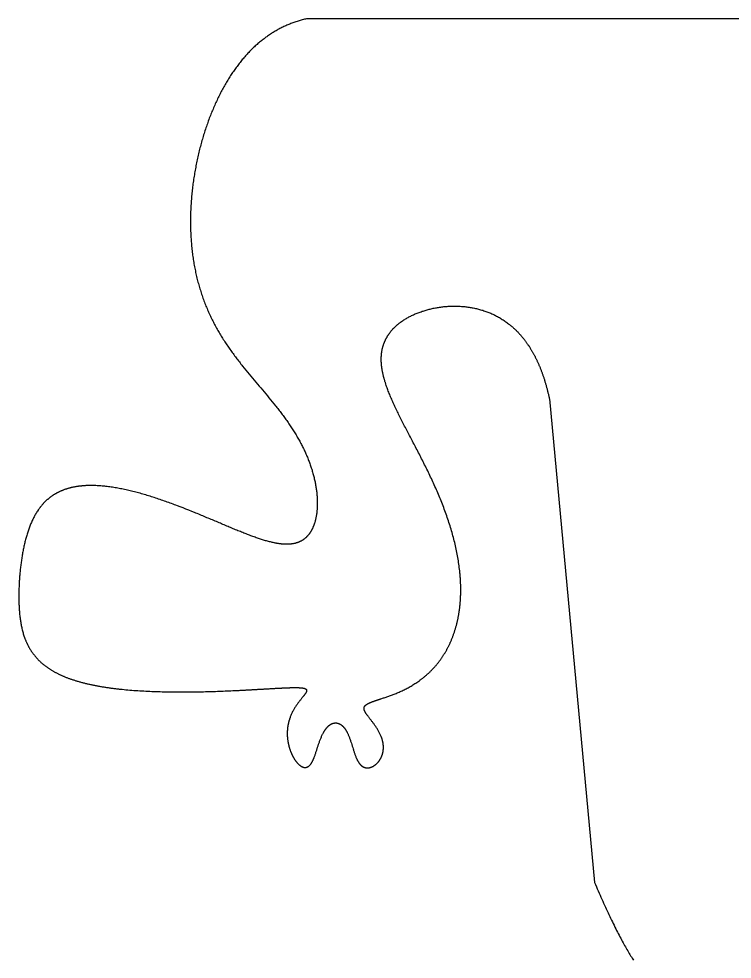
# Model space of a CAD drawing. Extents: x 10 to 579, y 44 to 800.
# Drawn here: x 101.82 to 139, y 165.57 to 214.57 of the extents above; entities that cross this region are included whole.
import ezdxf

# ---------------------------------------------------------------- set-up
doc = ezdxf.new("R2010")
doc.units = 0
doc.header["$MEASUREMENT"] = 0
doc.layers.get('0').update_dxf_attribs({"lineweight": 0})

# ---------------------------------------------------------------- blocks, each defined once
blk = doc.blocks.new('Block_0')
at = {"color": 18, "lineweight": 25, "true_color": 0x000000}
for p, q in [((166.82, 214.571), (116.82, 214.571)), ((129.471, 194.763), (131.82, 169.571))]:
    blk.add_line(p, q, dxfattribs=at)
for points in [[(116.82, 214.571), (116.763, 214.558), (116.707, 214.545), (116.651, 214.53), (116.595, 214.516), (116.54, 214.501), (116.484, 214.485), (116.429, 214.469), (116.374, 214.452), (116.32, 214.435), (116.265, 214.417), (116.211, 214.399), (116.157, 214.38), (116.103, 214.36), (116.05, 214.341), (115.997, 214.32), (115.944, 214.299), (115.891, 214.278), (115.838, 214.256), (115.786, 214.233), (115.734, 214.21), (115.682, 214.187), (115.63, 214.163), (115.579, 214.138), (115.528, 214.113), (115.477, 214.087), (115.426, 214.061), (115.376, 214.034), (115.325, 214.007), (115.275, 213.979), (115.226, 213.951), (115.176, 213.922), (115.127, 213.893), (115.078, 213.863), (115.029, 213.833), (114.98, 213.802), (114.932, 213.77), (114.884, 213.738), (114.836, 213.706), (114.788, 213.673), (114.741, 213.64), (114.694, 213.606), (114.647, 213.571), (114.6, 213.536), (114.553, 213.5), (114.507, 213.464), (114.461, 213.428), (114.415, 213.391), (114.37, 213.353), (114.324, 213.315), (114.279, 213.276), (114.234, 213.237), (114.19, 213.197), (114.145, 213.157), (114.101, 213.116), (114.057, 213.075), (114.014, 213.034), (113.97, 212.991), (113.927, 212.949), (113.884, 212.905), (113.842, 212.862), (113.799, 212.817), (113.757, 212.773), (113.715, 212.727), (113.673, 212.682), (113.632, 212.635), (113.59, 212.589), (113.549, 212.541), (113.509, 212.494), (113.468, 212.446), (113.428, 212.397), (113.388, 212.348), (113.348, 212.298), (113.309, 212.248), (113.269, 212.197), (113.23, 212.146), (113.192, 212.094), (113.153, 212.042), (113.115, 211.99), (113.077, 211.937), (113.039, 211.883), (113.002, 211.829), (112.964, 211.775), (112.927, 211.72), (112.891, 211.665), (112.854, 211.609), (112.818, 211.552), (112.782, 211.496), (112.746, 211.439), (112.711, 211.381), (112.676, 211.323), (112.641, 211.264), (112.606, 211.205), (112.572, 211.146), (112.537, 211.086), (112.504, 211.026), (112.47, 210.965), (112.437, 210.904), (112.404, 210.842), (112.371, 210.78), (112.338, 210.718), (112.306, 210.655), (112.274, 210.592), (112.243, 210.528), (112.211, 210.464), (112.18, 210.399), (112.149, 210.334), (112.119, 210.269), (112.089, 210.203), (112.059, 210.137), (112.029, 210.071), (112, 210.004), (111.97, 209.937), (111.942, 209.869), (111.913, 209.801), (111.885, 209.733), (111.857, 209.664), (111.829, 209.595), (111.802, 209.526), (111.775, 209.456), (111.748, 209.386), (111.722, 209.316), (111.696, 209.245), (111.67, 209.174), (111.645, 209.103), (111.62, 209.031), (111.595, 208.959), (111.57, 208.887), (111.546, 208.814), (111.522, 208.741), (111.499, 208.668), (111.476, 208.595), (111.453, 208.521), (111.43, 208.447), (111.408, 208.373), (111.386, 208.298), (111.365, 208.223), (111.343, 208.148), (111.322, 208.073), (111.302, 207.998), (111.282, 207.922), (111.262, 207.846), (111.243, 207.77), (111.223, 207.693), (111.205, 207.616), (111.186, 207.54), (111.168, 207.463), (111.151, 207.385), (111.133, 207.308), (111.116, 207.23), (111.1, 207.153), (111.084, 207.075), (111.068, 206.996), (111.052, 206.918), (111.037, 206.84), (111.023, 206.761), (111.008, 206.683), (110.994, 206.604), (110.981, 206.525), (110.968, 206.446), (110.955, 206.367), (110.943, 206.287), (110.931, 206.208), (110.919, 206.129), (110.908, 206.049), (110.897, 205.969), (110.887, 205.89), (110.877, 205.81), (110.867, 205.73), (110.858, 205.65), (110.849, 205.57), (110.841, 205.491), (110.833, 205.411), (110.826, 205.331), (110.819, 205.251), (110.812, 205.171), (110.806, 205.09), (110.8, 205.01), (110.795, 204.93), (110.79, 204.85), (110.785, 204.77), (110.781, 204.69), (110.778, 204.61), (110.774, 204.531), (110.772, 204.451), (110.769, 204.371), (110.768, 204.291), (110.766, 204.211), (110.765, 204.132), (110.765, 204.052), (110.765, 203.973), (110.765, 203.893), (110.766, 203.814), (110.767, 203.735), (110.769, 203.656), (110.771, 203.577), (110.774, 203.498), (110.777, 203.419), (110.78, 203.341), (110.784, 203.262), (110.789, 203.184), (110.794, 203.105), (110.799, 203.027), (110.805, 202.949), (110.811, 202.872), (110.818, 202.794), (110.825, 202.717), (110.833, 202.639), (110.841, 202.562), (110.85, 202.485), (110.859, 202.409), (110.868, 202.332), (110.878, 202.256), (110.889, 202.18), (110.9, 202.104), (110.911, 202.028), (110.923, 201.953), (110.935, 201.877), (110.948, 201.802), (110.962, 201.728), (110.975, 201.653), (110.989, 201.579), (111.004, 201.505), (111.019, 201.431), (111.035, 201.357), (111.051, 201.284), (111.068, 201.211), (111.085, 201.138), (111.102, 201.065), (111.12, 200.993), (111.138, 200.921), (111.157, 200.849), (111.176, 200.778), (111.196, 200.706), (111.216, 200.635), (111.237, 200.565), (111.258, 200.494), (111.28, 200.424), (111.302, 200.354), (111.324, 200.285), (111.347, 200.216), (111.37, 200.147), (111.394, 200.078), (111.418, 200.01), (111.443, 199.942), (111.468, 199.874), (111.493, 199.806), (111.519, 199.739), (111.546, 199.672), (111.572, 199.606), (111.6, 199.54), (111.627, 199.474), (111.655, 199.408), (111.684, 199.343), (111.712, 199.278), (111.742, 199.213), (111.771, 199.148), (111.801, 199.084), (111.832, 199.021), (111.863, 198.957), (111.894, 198.894), (111.925, 198.831), (111.957, 198.768), (111.99, 198.706), (112.022, 198.644), (112.055, 198.582), (112.089, 198.521), (112.122, 198.46), (112.156, 198.399), (112.191, 198.338), (112.226, 198.278), (112.261, 198.218), (112.296, 198.158), (112.332, 198.099), (112.368, 198.04), (112.404, 197.981), (112.441, 197.922), (112.478, 197.864), (112.515, 197.806), (112.553, 197.748), (112.591, 197.69), (112.629, 197.633), (112.667, 197.576), (112.706, 197.519), (112.745, 197.462), (112.784, 197.406), (112.823, 197.349), (112.863, 197.293), (112.903, 197.238), (112.943, 197.182), (112.983, 197.127), (113.023, 197.072), (113.064, 197.017), (113.105, 196.962), (113.146, 196.908), (113.187, 196.853), (113.229, 196.799), (113.27, 196.745), (113.312, 196.691), (113.354, 196.638), (113.396, 196.584), (113.438, 196.531), (113.481, 196.478), (113.566, 196.372), (113.651, 196.267), (113.737, 196.162), (113.823, 196.057), (113.909, 195.953), (113.996, 195.85), (114.082, 195.746), (114.169, 195.643), (114.256, 195.54), (114.342, 195.438), (114.429, 195.335), (114.515, 195.233), (114.601, 195.131), (114.687, 195.028), (114.772, 194.926), (114.857, 194.824), (114.941, 194.721), (115.025, 194.619), (115.108, 194.516), (115.19, 194.413), (115.231, 194.362), (115.272, 194.31), (115.312, 194.259), (115.353, 194.207), (115.393, 194.155), (115.432, 194.103), (115.472, 194.052), (115.511, 194), (115.551, 193.947), (115.589, 193.895), (115.628, 193.843), (115.666, 193.791), (115.704, 193.738), (115.742, 193.686), (115.779, 193.633), (115.817, 193.581), (115.853, 193.528), (115.89, 193.475), (115.926, 193.422), (115.962, 193.369), (115.998, 193.315), (116.033, 193.262), (116.068, 193.209), (116.102, 193.155), (116.136, 193.102), (116.17, 193.048), (116.204, 192.994), (116.237, 192.94), (116.269, 192.886), (116.302, 192.832), (116.333, 192.777), (116.365, 192.723), (116.396, 192.668), (116.427, 192.614), (116.457, 192.559), (116.487, 192.504), (116.516, 192.449), (116.545, 192.394), (116.574, 192.339), (116.602, 192.284), (116.629, 192.229), (116.656, 192.173), (116.683, 192.118), (116.709, 192.062), (116.735, 192.007), (116.761, 191.951), (116.786, 191.895), (116.81, 191.84), (116.834, 191.784), (116.857, 191.728), (116.88, 191.672), (116.903, 191.616), (116.925, 191.56), (116.946, 191.504), (116.967, 191.448), (116.988, 191.392), (117.007, 191.336), (117.027, 191.28), (117.046, 191.223), (117.064, 191.167), (117.082, 191.111), (117.1, 191.055), (117.116, 190.999), (117.133, 190.943), (117.149, 190.887), (117.164, 190.832), (117.179, 190.776), (117.193, 190.72), (117.207, 190.664), (117.22, 190.609), (117.233, 190.554), (117.245, 190.498), (117.256, 190.443), (117.267, 190.388), (117.278, 190.333), (117.288, 190.279), (117.297, 190.224), (117.306, 190.17), (117.315, 190.115), (117.323, 190.061), (117.33, 190.008), (117.337, 189.954), (117.343, 189.901), (117.348, 189.848), (117.354, 189.795), (117.358, 189.742), (117.362, 189.69), (117.366, 189.638), (117.369, 189.586), (117.371, 189.535), (117.373, 189.483), (117.374, 189.433), (117.375, 189.382), (117.375, 189.332), (117.375, 189.282), (117.374, 189.233), (117.373, 189.184), (117.371, 189.135), (117.369, 189.087), (117.366, 189.039), (117.362, 188.991), (117.358, 188.944), (117.353, 188.898), (117.348, 188.852), (117.343, 188.806), (117.336, 188.761), (117.33, 188.716), (117.322, 188.672), (117.315, 188.628), (117.306, 188.585), (117.297, 188.542), (117.288, 188.5), (117.278, 188.459), (117.268, 188.418), (117.257, 188.377), (117.245, 188.337), (117.239, 188.317), (117.233, 188.298), (117.227, 188.278), (117.22, 188.259), (117.214, 188.24), (117.207, 188.221), (117.201, 188.202), (117.194, 188.183), (117.187, 188.165), (117.18, 188.146), (117.172, 188.128), (117.165, 188.11), (117.158, 188.092), (117.15, 188.074), (117.142, 188.057), (117.134, 188.039), (117.126, 188.022), (117.118, 188.005), (117.11, 187.988), (117.101, 187.971), (117.093, 187.954), (117.084, 187.938), (117.075, 187.921), (117.066, 187.905), (117.057, 187.889), (117.048, 187.873), (117.039, 187.858), (117.029, 187.842), (117.02, 187.827), (117.01, 187.812), (117, 187.797), (116.99, 187.782), (116.98, 187.768), (116.97, 187.753), (116.96, 187.739), (116.949, 187.725), (116.938, 187.711), (116.928, 187.697), (116.917, 187.684), (116.906, 187.67), (116.895, 187.657), (116.884, 187.644), (116.872, 187.631), (116.861, 187.618), (116.849, 187.606), (116.837, 187.594), (116.826, 187.581), (116.814, 187.569), (116.801, 187.558), (116.789, 187.546), (116.777, 187.535), (116.764, 187.524), (116.752, 187.513), (116.739, 187.502), (116.726, 187.491), (116.713, 187.481), (116.7, 187.47), (116.687, 187.46), (116.673, 187.45), (116.66, 187.44), (116.646, 187.431), (116.632, 187.422), (116.618, 187.412), (116.604, 187.403), (116.59, 187.395), (116.576, 187.386), (116.562, 187.378), (116.547, 187.369), (116.532, 187.361), (116.518, 187.353), (116.503, 187.346), (116.488, 187.338), (116.473, 187.331), (116.457, 187.324), (116.442, 187.317), (116.426, 187.31), (116.411, 187.304), (116.395, 187.297), (116.379, 187.291), (116.363, 187.285), (116.347, 187.279), (116.331, 187.274), (116.314, 187.268), (116.298, 187.263), (116.281, 187.258), (116.264, 187.253), (116.248, 187.248), (116.231, 187.244), (116.213, 187.24), (116.196, 187.236), (116.179, 187.232), (116.161, 187.228), (116.144, 187.224), (116.126, 187.221), (116.108, 187.218), (116.09, 187.215), (116.072, 187.212), (116.053, 187.209), (116.035, 187.207), (116.017, 187.204), (115.998, 187.202), (115.979, 187.2), (115.96, 187.199), (115.941, 187.197), (115.922, 187.196), (115.903, 187.195), (115.883, 187.194), (115.864, 187.193), (115.844, 187.192), (115.825, 187.191), (115.805, 187.191), (115.785, 187.191), (115.765, 187.191), (115.744, 187.191), (115.724, 187.192), (115.703, 187.192), (115.683, 187.193), (115.662, 187.194), (115.641, 187.195), (115.62, 187.196), (115.599, 187.198), (115.578, 187.199), (115.556, 187.201), (115.535, 187.203), (115.513, 187.205), (115.492, 187.207), (115.47, 187.21), (115.448, 187.212), (115.426, 187.215), (115.403, 187.218), (115.381, 187.221), (115.359, 187.224), (115.336, 187.228), (115.313, 187.231), (115.29, 187.235), (115.267, 187.239), (115.244, 187.243), (115.221, 187.247), (115.198, 187.251), (115.174, 187.256), (115.151, 187.261), (115.127, 187.266), (115.079, 187.276), (115.031, 187.286), (114.982, 187.298), (114.933, 187.31), (114.883, 187.322), (114.833, 187.335), (114.782, 187.349), (114.731, 187.363), (114.68, 187.378), (114.628, 187.393), (114.575, 187.409), (114.522, 187.425), (114.468, 187.442), (114.414, 187.459), (114.36, 187.477), (114.305, 187.496), (114.25, 187.514), (114.194, 187.534), (114.138, 187.554), (114.081, 187.574), (114.024, 187.594), (113.966, 187.616), (113.908, 187.637), (113.85, 187.659), (113.791, 187.681), (113.731, 187.704), (113.671, 187.727), (113.611, 187.751), (113.55, 187.775), (113.489, 187.799), (113.428, 187.823), (113.366, 187.848), (113.303, 187.873), (113.241, 187.899), (113.177, 187.925), (113.114, 187.951), (113.05, 187.977), (112.986, 188.004), (112.921, 188.031), (112.856, 188.058), (112.79, 188.086), (112.724, 188.113), (112.658, 188.141), (112.591, 188.169), (112.524, 188.197), (112.457, 188.226), (112.39, 188.254), (112.322, 188.283), (112.253, 188.312), (112.185, 188.341), (112.116, 188.37), (112.046, 188.4), (111.977, 188.429), (111.907, 188.459), (111.837, 188.488), (111.766, 188.518), (111.695, 188.548), (111.624, 188.577), (111.553, 188.607), (111.482, 188.637), (111.41, 188.667), (111.338, 188.697), (111.266, 188.727), (111.193, 188.757), (111.12, 188.787), (111.048, 188.817), (110.974, 188.846), (110.828, 188.906), (110.68, 188.965), (110.532, 189.024), (110.383, 189.082), (110.234, 189.14), (110.085, 189.197), (110.01, 189.225), (109.935, 189.253), (109.86, 189.281), (109.785, 189.309), (109.709, 189.336), (109.634, 189.364), (109.559, 189.391), (109.484, 189.417), (109.408, 189.444), (109.333, 189.47), (109.258, 189.496), (109.183, 189.522), (109.107, 189.547), (109.032, 189.572), (108.957, 189.597), (108.882, 189.621), (108.807, 189.646), (108.732, 189.669), (108.657, 189.693), (108.582, 189.716), (108.508, 189.738), (108.433, 189.761), (108.359, 189.783), (108.284, 189.804), (108.21, 189.825), (108.136, 189.846), (108.062, 189.866), (107.989, 189.886), (107.915, 189.905), (107.842, 189.924), (107.769, 189.943), (107.696, 189.961), (107.623, 189.979), (107.551, 189.996), (107.478, 190.012), (107.406, 190.028), (107.335, 190.044), (107.263, 190.059), (107.192, 190.074), (107.121, 190.088), (107.051, 190.101), (106.98, 190.114), (106.91, 190.127), (106.84, 190.139), (106.771, 190.15), (106.702, 190.161), (106.633, 190.171), (106.565, 190.18), (106.497, 190.19), (106.429, 190.198), (106.362, 190.206), (106.295, 190.213), (106.229, 190.22), (106.163, 190.226), (106.097, 190.231), (106.032, 190.236), (105.967, 190.24), (105.902, 190.244), (105.838, 190.247), (105.807, 190.248), (105.775, 190.249), (105.743, 190.25), (105.712, 190.25), (105.68, 190.251), (105.649, 190.251), (105.618, 190.252), (105.587, 190.252), (105.556, 190.252), (105.525, 190.251), (105.494, 190.251), (105.464, 190.25), (105.433, 190.25), (105.403, 190.249), (105.373, 190.248), (105.343, 190.246), (105.313, 190.245), (105.283, 190.243), (105.253, 190.241), (105.224, 190.239), (105.194, 190.237), (105.165, 190.235), (105.136, 190.233), (105.107, 190.23), (105.078, 190.227), (105.049, 190.224), (105.02, 190.221), (104.992, 190.218), (104.963, 190.214), (104.935, 190.211), (104.907, 190.207), (104.879, 190.203), (104.851, 190.199), (104.823, 190.194), (104.795, 190.19), (104.768, 190.185), (104.741, 190.18), (104.713, 190.175), (104.686, 190.17), (104.659, 190.164), (104.633, 190.159), (104.606, 190.153), (104.579, 190.147), (104.553, 190.141), (104.527, 190.135), (104.501, 190.128), (104.475, 190.121), (104.449, 190.115), (104.423, 190.108), (104.398, 190.1), (104.372, 190.093), (104.347, 190.086), (104.322, 190.078), (104.297, 190.07), (104.272, 190.062), (104.247, 190.054), (104.223, 190.045), (104.198, 190.037), (104.174, 190.028), (104.15, 190.019), (104.126, 190.01), (104.102, 190), (104.079, 189.991), (104.055, 189.981), (104.032, 189.971), (104.008, 189.961), (103.985, 189.951), (103.962, 189.941), (103.94, 189.93), (103.917, 189.919), (103.894, 189.909), (103.872, 189.897), (103.85, 189.886), (103.828, 189.875), (103.806, 189.863), (103.784, 189.851), (103.762, 189.839), (103.741, 189.827), (103.72, 189.815), (103.698, 189.802), (103.677, 189.79), (103.656, 189.777), (103.636, 189.764), (103.615, 189.751), (103.595, 189.737), (103.574, 189.724), (103.554, 189.71), (103.534, 189.696), (103.514, 189.682), (103.495, 189.668), (103.475, 189.653), (103.456, 189.639), (103.436, 189.624), (103.417, 189.609), (103.398, 189.594), (103.379, 189.579), (103.361, 189.563), (103.342, 189.548), (103.324, 189.532), (103.305, 189.516), (103.287, 189.5), (103.269, 189.484), (103.251, 189.467), (103.234, 189.451), (103.216, 189.434), (103.199, 189.417), (103.181, 189.4), (103.164, 189.383), (103.147, 189.366), (103.13, 189.348), (103.114, 189.33), (103.097, 189.312), (103.081, 189.294), (103.064, 189.276), (103.048, 189.258), (103.032, 189.239), (103.016, 189.221), (103, 189.202), (102.985, 189.183), (102.969, 189.164), (102.954, 189.144), (102.939, 189.125), (102.924, 189.105), (102.909, 189.086), (102.894, 189.066), (102.879, 189.046), (102.865, 189.025), (102.85, 189.005), (102.836, 188.985), (102.822, 188.964), (102.794, 188.922), (102.766, 188.88), (102.739, 188.837), (102.713, 188.794), (102.687, 188.75), (102.662, 188.705), (102.637, 188.66), (102.612, 188.614), (102.588, 188.568), (102.565, 188.521), (102.542, 188.474), (102.519, 188.427), (102.497, 188.378), (102.475, 188.33), (102.454, 188.28), (102.433, 188.231), (102.413, 188.181), (102.393, 188.13), (102.374, 188.079), (102.355, 188.028), (102.336, 187.976), (102.318, 187.923), (102.3, 187.871), (102.282, 187.817), (102.265, 187.764), (102.249, 187.71), (102.232, 187.656), (102.216, 187.601), (102.201, 187.546), (102.186, 187.49), (102.171, 187.435), (102.156, 187.379), (102.142, 187.322), (102.129, 187.265), (102.115, 187.208), (102.102, 187.151), (102.089, 187.093), (102.077, 187.035), (102.065, 186.977), (102.053, 186.919), (102.042, 186.86), (102.03, 186.801), (102.02, 186.742), (102.009, 186.683), (101.999, 186.623), (101.989, 186.563), (101.979, 186.503), (101.97, 186.443), (101.961, 186.383), (101.952, 186.322), (101.944, 186.262), (101.936, 186.201), (101.928, 186.14), (101.92, 186.079), (101.913, 186.018), (101.906, 185.956), (101.899, 185.895), (101.892, 185.833), (101.886, 185.772), (101.88, 185.71), (101.875, 185.649), (101.869, 185.587), (101.864, 185.525), (101.859, 185.463), (101.854, 185.402), (101.85, 185.34), (101.846, 185.278), (101.842, 185.216), (101.839, 185.154), (101.836, 185.093), (101.833, 185.031), (101.83, 184.969), (101.828, 184.908), (101.826, 184.846), (101.824, 184.785), (101.822, 184.723), (101.821, 184.662), (101.82, 184.601), (101.82, 184.539), (101.819, 184.478), (101.819, 184.418), (101.82, 184.357), (101.821, 184.296), (101.822, 184.236), (101.823, 184.175), (101.825, 184.115), (101.827, 184.055), (101.83, 183.996), (101.833, 183.936), (101.836, 183.877), (101.839, 183.817), (101.844, 183.758), (101.848, 183.7), (101.853, 183.641), (101.858, 183.583), (101.864, 183.525), (101.87, 183.467), (101.877, 183.409), (101.884, 183.352), (101.892, 183.295), (101.9, 183.238), (101.909, 183.182), (101.918, 183.125), (101.927, 183.07), (101.938, 183.014), (101.948, 182.959), (101.96, 182.904), (101.971, 182.849), (101.984, 182.795), (101.997, 182.741), (102.01, 182.687), (102.025, 182.634), (102.04, 182.581), (102.055, 182.528), (102.071, 182.476), (102.088, 182.424), (102.105, 182.372), (102.114, 182.347), (102.124, 182.321), (102.133, 182.296), (102.142, 182.27), (102.152, 182.245), (102.162, 182.22), (102.172, 182.195), (102.182, 182.17), (102.193, 182.145), (102.203, 182.12), (102.214, 182.095), (102.225, 182.071), (102.236, 182.046), (102.247, 182.022), (102.259, 181.998), (102.271, 181.974), (102.283, 181.95), (102.295, 181.926), (102.307, 181.902), (102.319, 181.878), (102.332, 181.854), (102.345, 181.831), (102.358, 181.807), (102.371, 181.784), (102.385, 181.761), (102.399, 181.738), (102.412, 181.715), (102.427, 181.692), (102.441, 181.669), (102.455, 181.647), (102.47, 181.624), (102.485, 181.602), (102.5, 181.579), (102.516, 181.557), (102.531, 181.535), (102.547, 181.513), (102.563, 181.491), (102.58, 181.469), (102.596, 181.448), (102.613, 181.426), (102.63, 181.405), (102.647, 181.383), (102.664, 181.362), (102.682, 181.341), (102.7, 181.32), (102.718, 181.299), (102.736, 181.278), (102.755, 181.258), (102.773, 181.237), (102.793, 181.217), (102.812, 181.197), (102.831, 181.176), (102.851, 181.156), (102.871, 181.136), (102.891, 181.117), (102.912, 181.097), (102.932, 181.077), (102.953, 181.058), (102.974, 181.039), (102.996, 181.02), (103.018, 181), (103.039, 180.982), (103.062, 180.963), (103.084, 180.944), (103.107, 180.925), (103.13, 180.907), (103.153, 180.889), (103.176, 180.87), (103.2, 180.852), (103.224, 180.834), (103.248, 180.816), (103.272, 180.799), (103.297, 180.781), (103.322, 180.764), (103.347, 180.746), (103.373, 180.729), (103.398, 180.712), (103.424, 180.695), (103.451, 180.678), (103.477, 180.661), (103.504, 180.645), (103.531, 180.628), (103.558, 180.612), (103.586, 180.596), (103.614, 180.58), (103.642, 180.564), (103.67, 180.548), (103.699, 180.532), (103.727, 180.517), (103.757, 180.501), (103.786, 180.486), (103.816, 180.47), (103.845, 180.455), (103.876, 180.44), (103.906, 180.426), (103.937, 180.411), (103.968, 180.396), (103.999, 180.382), (104.031, 180.367), (104.062, 180.353), (104.094, 180.339), (104.127, 180.325), (104.159, 180.311), (104.192, 180.298), (104.225, 180.284), (104.258, 180.271), (104.292, 180.257), (104.326, 180.244), (104.36, 180.231), (104.395, 180.218), (104.429, 180.205), (104.464, 180.193), (104.499, 180.18), (104.535, 180.168), (104.571, 180.155), (104.607, 180.143), (104.643, 180.131), (104.679, 180.119), (104.716, 180.107), (104.753, 180.096), (104.79, 180.084), (104.828, 180.073), (104.866, 180.061), (104.904, 180.05), (104.942, 180.039), (104.981, 180.028), (105.02, 180.017), (105.059, 180.007), (105.098, 179.996), (105.138, 179.985), (105.177, 179.975), (105.217, 179.965), (105.258, 179.955), (105.298, 179.945), (105.339, 179.935), (105.38, 179.925), (105.422, 179.916), (105.463, 179.906), (105.505, 179.897), (105.547, 179.888), (105.589, 179.879), (105.632, 179.87), (105.674, 179.861), (105.717, 179.852), (105.761, 179.843), (105.804, 179.835), (105.848, 179.826), (105.892, 179.818), (105.936, 179.81), (105.98, 179.802), (106.025, 179.794), (106.069, 179.786), (106.114, 179.779), (106.16, 179.771), (106.205, 179.764), (106.251, 179.756), (106.297, 179.749), (106.343, 179.742), (106.389, 179.735), (106.435, 179.728), (106.482, 179.721), (106.529, 179.715), (106.576, 179.708), (106.623, 179.702), (106.671, 179.695), (106.718, 179.689), (106.766, 179.683), (106.814, 179.677), (106.863, 179.671), (106.911, 179.665), (106.96, 179.66), (107.008, 179.654), (107.057, 179.649), (107.106, 179.643), (107.156, 179.638), (107.205, 179.633), (107.304, 179.623), (107.404, 179.613), (107.505, 179.604), (107.606, 179.596), (107.708, 179.587), (107.81, 179.579), (107.913, 179.572), (108.017, 179.565), (108.121, 179.558), (108.225, 179.552), (108.33, 179.546), (108.435, 179.54), (108.54, 179.535), (108.646, 179.53), (108.752, 179.526), (108.859, 179.521), (108.966, 179.518), (109.073, 179.514), (109.18, 179.511), (109.288, 179.508), (109.396, 179.506), (109.503, 179.503), (109.611, 179.502), (109.719, 179.5), (109.828, 179.499), (109.936, 179.498), (110.044, 179.497), (110.152, 179.496), (110.26, 179.496), (110.368, 179.496), (110.476, 179.497), (110.584, 179.497), (110.692, 179.498), (110.8, 179.499), (110.907, 179.501), (111.014, 179.502), (111.121, 179.504), (111.228, 179.506), (111.334, 179.508), (111.44, 179.51), (111.545, 179.513), (111.65, 179.516), (111.755, 179.518), (111.859, 179.521), (111.963, 179.525), (112.066, 179.528), (112.169, 179.532), (112.271, 179.535), (112.373, 179.539), (112.474, 179.543), (112.574, 179.547), (112.674, 179.551), (112.773, 179.555), (112.871, 179.56), (112.968, 179.564), (113.017, 179.566), (113.065, 179.569), (113.113, 179.571), (113.161, 179.573), (113.208, 179.575), (113.256, 179.578), (113.303, 179.58), (113.35, 179.583), (113.397, 179.585), (113.443, 179.587), (113.49, 179.59), (113.536, 179.592), (113.582, 179.594), (113.627, 179.597), (113.673, 179.599), (113.718, 179.602), (113.763, 179.604), (113.808, 179.606), (113.852, 179.609), (113.896, 179.611), (113.94, 179.614), (113.984, 179.616), (114.027, 179.619), (114.07, 179.621), (114.113, 179.623), (114.156, 179.626), (114.198, 179.628), (114.24, 179.631), (114.282, 179.633), (114.323, 179.635), (114.365, 179.638), (114.406, 179.64), (114.446, 179.642), (114.487, 179.645), (114.527, 179.647), (114.566, 179.649), (114.606, 179.652), (114.645, 179.654), (114.684, 179.656), (114.723, 179.658), (114.761, 179.661), (114.799, 179.663), (114.837, 179.665), (114.874, 179.667), (114.911, 179.669), (114.948, 179.671), (114.984, 179.673), (115.02, 179.675), (115.056, 179.677), (115.091, 179.679), (115.126, 179.681), (115.161, 179.683), (115.196, 179.685), (115.23, 179.687), (115.264, 179.689), (115.297, 179.691), (115.33, 179.692), (115.363, 179.694), (115.395, 179.696), (115.427, 179.698), (115.459, 179.699), (115.49, 179.701), (115.521, 179.702), (115.552, 179.704), (115.582, 179.705), (115.612, 179.707), (115.642, 179.708), (115.671, 179.709), (115.7, 179.71), (115.729, 179.712), (115.757, 179.713), (115.785, 179.714), (115.812, 179.715), (115.839, 179.716), (115.866, 179.717), (115.893, 179.718), (115.919, 179.719), (115.944, 179.719), (115.969, 179.72), (115.994, 179.721), (116.019, 179.721), (116.043, 179.722), (116.067, 179.722), (116.09, 179.723), (116.113, 179.723), (116.136, 179.723), (116.158, 179.724), (116.18, 179.724), (116.202, 179.724), (116.223, 179.724), (116.244, 179.724), (116.264, 179.724), (116.284, 179.723), (116.304, 179.723), (116.323, 179.723), (116.342, 179.722), (116.361, 179.722), (116.379, 179.721), (116.397, 179.721), (116.414, 179.72), (116.431, 179.719), (116.448, 179.718), (116.464, 179.717), (116.48, 179.716), (116.495, 179.715), (116.51, 179.714), (116.525, 179.713), (116.54, 179.711), (116.554, 179.71), (116.567, 179.708), (116.58, 179.706), (116.593, 179.705), (116.606, 179.703), (116.618, 179.701), (116.63, 179.699), (116.641, 179.697), (116.652, 179.695), (116.663, 179.692), (116.673, 179.69), (116.683, 179.688), (116.693, 179.685), (116.702, 179.682), (116.711, 179.679), (116.719, 179.677), (116.727, 179.674), (116.735, 179.671), (116.743, 179.667), (116.75, 179.664), (116.756, 179.661), (116.763, 179.657), (116.769, 179.654), (116.774, 179.65), (116.78, 179.646), (116.785, 179.642), (116.789, 179.638), (116.794, 179.634), (116.798, 179.63), (116.801, 179.625), (116.805, 179.621), (116.807, 179.616), (116.81, 179.611), (116.812, 179.607), (116.814, 179.602), (116.816, 179.597), (116.818, 179.591), (116.819, 179.586), (116.819, 179.581), (116.82, 179.575), (116.82, 179.569), (116.82, 179.564), (116.819, 179.558), (116.818, 179.552), (116.817, 179.545), (116.816, 179.539), (116.814, 179.533), (116.813, 179.526), (116.81, 179.52), (116.808, 179.513), (116.805, 179.506), (116.802, 179.499), (116.799, 179.492), (116.795, 179.484), (116.792, 179.477), (116.788, 179.469), (116.783, 179.461), (116.779, 179.454), (116.774, 179.446), (116.769, 179.437), (116.764, 179.429), (116.758, 179.421), (116.753, 179.412), (116.747, 179.404), (116.741, 179.395), (116.734, 179.386), (116.728, 179.377), (116.721, 179.367), (116.714, 179.358), (116.707, 179.349), (116.7, 179.339), (116.692, 179.329), (116.685, 179.319), (116.677, 179.309), (116.669, 179.299), (116.661, 179.288), (116.652, 179.278), (116.644, 179.267), (116.635, 179.256), (116.626, 179.245), (116.617, 179.234), (116.608, 179.223), (116.59, 179.2), (116.571, 179.176), (116.551, 179.152), (116.531, 179.128), (116.511, 179.102), (116.491, 179.076), (116.47, 179.05), (116.449, 179.022), (116.428, 178.995), (116.406, 178.966), (116.385, 178.937), (116.363, 178.908), (116.341, 178.878), (116.319, 178.847), (116.298, 178.815), (116.276, 178.783), (116.255, 178.751), (116.233, 178.718), (116.212, 178.684), (116.191, 178.65), (116.17, 178.615), (116.15, 178.58), (116.13, 178.544), (116.11, 178.507), (116.09, 178.47), (116.072, 178.433), (116.053, 178.394), (116.035, 178.356), (116.017, 178.317), (116, 178.277), (115.984, 178.237), (115.968, 178.196), (115.953, 178.155), (115.946, 178.135), (115.938, 178.114), (115.931, 178.093), (115.924, 178.072), (115.918, 178.051), (115.911, 178.03), (115.905, 178.008), (115.899, 177.987), (115.893, 177.966), (115.887, 177.944), (115.881, 177.922), (115.876, 177.901), (115.871, 177.879), (115.866, 177.857), (115.861, 177.835), (115.856, 177.813), (115.852, 177.79), (115.848, 177.768), (115.844, 177.746), (115.84, 177.724), (115.836, 177.701), (115.833, 177.679), (115.83, 177.656), (115.827, 177.633), (115.824, 177.611), (115.822, 177.588), (115.819, 177.565), (115.817, 177.542), (115.815, 177.519), (115.814, 177.496), (115.812, 177.473), (115.811, 177.45), (115.81, 177.427), (115.809, 177.404), (115.808, 177.381), (115.808, 177.358), (115.808, 177.335), (115.808, 177.312), (115.808, 177.289), (115.809, 177.266), (115.809, 177.242), (115.81, 177.219), (115.812, 177.196), (115.813, 177.173), (115.814, 177.15), (115.816, 177.127), (115.818, 177.104), (115.82, 177.081), (115.823, 177.058), (115.825, 177.035), (115.828, 177.012), (115.831, 176.989), (115.834, 176.966), (115.838, 176.943), (115.841, 176.92), (115.845, 176.897), (115.849, 176.875), (115.853, 176.852), (115.858, 176.829), (115.862, 176.807), (115.867, 176.785), (115.872, 176.762), (115.877, 176.74), (115.883, 176.718), (115.888, 176.696), (115.894, 176.674), (115.9, 176.652), (115.906, 176.63), (115.912, 176.608), (115.918, 176.587), (115.925, 176.565), (115.931, 176.544), (115.938, 176.523), (115.945, 176.502), (115.953, 176.481), (115.96, 176.46), (115.967, 176.44), (115.975, 176.419), (115.983, 176.399), (115.991, 176.379), (115.999, 176.358), (116.007, 176.339), (116.015, 176.319), (116.024, 176.299), (116.032, 176.28), (116.041, 176.261), (116.05, 176.242), (116.059, 176.223), (116.068, 176.204), (116.077, 176.186), (116.086, 176.168), (116.096, 176.15), (116.105, 176.132), (116.115, 176.114), (116.124, 176.097), (116.134, 176.08), (116.144, 176.063), (116.154, 176.046), (116.164, 176.029), (116.174, 176.013), (116.184, 175.997), (116.195, 175.981), (116.205, 175.966), (116.215, 175.95), (116.226, 175.935), (116.236, 175.92), (116.247, 175.906), (116.258, 175.891), (116.268, 175.877), (116.279, 175.864), (116.29, 175.85), (116.301, 175.837), (116.311, 175.824), (116.322, 175.811), (116.333, 175.799), (116.344, 175.787), (116.355, 175.775), (116.366, 175.763), (116.377, 175.752), (116.388, 175.741), (116.399, 175.731), (116.41, 175.72), (116.421, 175.71), (116.432, 175.701), (116.444, 175.691), (116.455, 175.682), (116.466, 175.673), (116.477, 175.665), (116.488, 175.657), (116.499, 175.649), (116.51, 175.641), (116.521, 175.634), (116.532, 175.627), (116.543, 175.621), (116.554, 175.615), (116.565, 175.609), (116.575, 175.603), (116.586, 175.598), (116.597, 175.593), (116.608, 175.589), (116.619, 175.584), (116.629, 175.58), (116.64, 175.577), (116.651, 175.574), (116.661, 175.571), (116.672, 175.568), (116.682, 175.566), (116.692, 175.564), (116.703, 175.563), (116.713, 175.562), (116.723, 175.561), (116.733, 175.561), (116.743, 175.56), (116.754, 175.561), (116.763, 175.561), (116.773, 175.562), (116.783, 175.563), (116.793, 175.565), (116.803, 175.567), (116.812, 175.569), (116.822, 175.572), (116.831, 175.575), (116.841, 175.578), (116.85, 175.582), (116.86, 175.586), (116.869, 175.59), (116.878, 175.594), (116.887, 175.599), (116.896, 175.605), (116.905, 175.61), (116.914, 175.616), (116.923, 175.622), (116.931, 175.629), (116.94, 175.636), (116.948, 175.643), (116.957, 175.651), (116.965, 175.658), (116.974, 175.667), (116.982, 175.675), (116.99, 175.684), (116.998, 175.693), (117.006, 175.702), (117.014, 175.712), (117.022, 175.722), (117.03, 175.732), (117.038, 175.742), (117.045, 175.753), (117.053, 175.764), (117.06, 175.776), (117.068, 175.787), (117.075, 175.799), (117.083, 175.811), (117.09, 175.824), (117.097, 175.836), (117.104, 175.849), (117.111, 175.862), (117.118, 175.876), (117.125, 175.889), (117.132, 175.903), (117.139, 175.917), (117.146, 175.932), (117.153, 175.946), (117.16, 175.961), (117.166, 175.976), (117.173, 175.991), (117.18, 176.007), (117.186, 176.022), (117.193, 176.038), (117.206, 176.07), (117.218, 176.103), (117.231, 176.137), (117.244, 176.171), (117.256, 176.206), (117.269, 176.241), (117.281, 176.277), (117.293, 176.314), (117.306, 176.35), (117.318, 176.388), (117.33, 176.425), (117.343, 176.463), (117.355, 176.501), (117.367, 176.54), (117.392, 176.617), (117.418, 176.695), (117.444, 176.772), (117.457, 176.811), (117.471, 176.85), (117.484, 176.888), (117.498, 176.926), (117.512, 176.964), (117.526, 177.002), (117.541, 177.039), (117.556, 177.076), (117.571, 177.113), (117.586, 177.149), (117.601, 177.185), (117.617, 177.22), (117.633, 177.254), (117.65, 177.288), (117.666, 177.322), (117.684, 177.354), (117.692, 177.37), (117.701, 177.386), (117.71, 177.402), (117.719, 177.417), (117.728, 177.432), (117.737, 177.447), (117.746, 177.462), (117.755, 177.477), (117.764, 177.491), (117.774, 177.506), (117.783, 177.52), (117.793, 177.533), (117.802, 177.547), (117.812, 177.56), (117.822, 177.573), (117.831, 177.586), (117.841, 177.599), (117.851, 177.611), (117.861, 177.623), (117.871, 177.635), (117.882, 177.647), (117.892, 177.658), (117.902, 177.669), (117.913, 177.68), (117.923, 177.691), (117.934, 177.701), (117.944, 177.711), (117.955, 177.721), (117.966, 177.731), (117.977, 177.74), (117.987, 177.749), (117.998, 177.757), (118.009, 177.766), (118.02, 177.774), (118.031, 177.782), (118.043, 177.789), (118.054, 177.797), (118.065, 177.804), (118.076, 177.81), (118.087, 177.817), (118.099, 177.823), (118.11, 177.829), (118.122, 177.834), (118.133, 177.839), (118.145, 177.844), (118.156, 177.849), (118.168, 177.853), (118.179, 177.857), (118.191, 177.861), (118.202, 177.864), (118.214, 177.867), (118.226, 177.87), (118.237, 177.873), (118.249, 177.875), (118.261, 177.877), (118.272, 177.878), (118.284, 177.88), (118.296, 177.881), (118.307, 177.881), (118.319, 177.882), (118.331, 177.882), (118.342, 177.882), (118.354, 177.881), (118.366, 177.88), (118.377, 177.879), (118.389, 177.878), (118.4, 177.876), (118.412, 177.874), (118.423, 177.871), (118.435, 177.869), (118.446, 177.866), (118.458, 177.862), (118.469, 177.859), (118.481, 177.855), (118.492, 177.851), (118.503, 177.846), (118.514, 177.841), (118.526, 177.836), (118.537, 177.831), (118.548, 177.825), (118.559, 177.82), (118.57, 177.813), (118.581, 177.807), (118.591, 177.8), (118.602, 177.793), (118.613, 177.786), (118.624, 177.778), (118.634, 177.77), (118.645, 177.762), (118.655, 177.753), (118.665, 177.745), (118.676, 177.736), (118.686, 177.726), (118.696, 177.717), (118.706, 177.707), (118.716, 177.697), (118.726, 177.687), (118.736, 177.676), (118.746, 177.665), (118.755, 177.654), (118.765, 177.643), (118.774, 177.631), (118.784, 177.62), (118.793, 177.608), (118.802, 177.595), (118.812, 177.583), (118.821, 177.57), (118.83, 177.557), (118.838, 177.544), (118.847, 177.531), (118.856, 177.517), (118.865, 177.503), (118.873, 177.489), (118.882, 177.475), (118.89, 177.461), (118.898, 177.446), (118.907, 177.431), (118.915, 177.416), (118.923, 177.401), (118.931, 177.386), (118.947, 177.355), (118.962, 177.323), (118.977, 177.29), (118.992, 177.257), (119.006, 177.223), (119.02, 177.189), (119.034, 177.154), (119.048, 177.119), (119.061, 177.084), (119.074, 177.048), (119.087, 177.011), (119.1, 176.975), (119.113, 176.938), (119.125, 176.9), (119.137, 176.863), (119.149, 176.825), (119.173, 176.75), (119.196, 176.674), (119.219, 176.599), (119.243, 176.524), (119.254, 176.486), (119.266, 176.449), (119.278, 176.413), (119.289, 176.376), (119.301, 176.34), (119.314, 176.304), (119.326, 176.269), (119.338, 176.234), (119.351, 176.2), (119.364, 176.166), (119.377, 176.133), (119.39, 176.1), (119.403, 176.068), (119.417, 176.037), (119.431, 176.006), (119.438, 175.991), (119.446, 175.977), (119.453, 175.962), (119.46, 175.948), (119.468, 175.933), (119.475, 175.919), (119.483, 175.905), (119.491, 175.892), (119.498, 175.878), (119.506, 175.865), (119.514, 175.852), (119.522, 175.839), (119.531, 175.827), (119.539, 175.815), (119.547, 175.803), (119.556, 175.791), (119.564, 175.779), (119.573, 175.768), (119.582, 175.757), (119.59, 175.746), (119.599, 175.735), (119.608, 175.725), (119.617, 175.715), (119.627, 175.705), (119.636, 175.696), (119.645, 175.686), (119.655, 175.677), (119.665, 175.669), (119.674, 175.66), (119.684, 175.652), (119.694, 175.644), (119.704, 175.636), (119.714, 175.629), (119.724, 175.622), (119.735, 175.615), (119.745, 175.609), (119.755, 175.602), (119.766, 175.596), (119.777, 175.591), (119.787, 175.585), (119.798, 175.58), (119.809, 175.576), (119.82, 175.571), (119.831, 175.567), (119.842, 175.563), (119.854, 175.559), (119.865, 175.556), (119.877, 175.553), (119.888, 175.55), (119.9, 175.548), (119.911, 175.546), (119.923, 175.544), (119.935, 175.543), (119.947, 175.541), (119.958, 175.54), (119.97, 175.54), (119.982, 175.54), (119.994, 175.54), (120.007, 175.54), (120.019, 175.54), (120.031, 175.541), (120.043, 175.542), (120.055, 175.544), (120.068, 175.546), (120.08, 175.548), (120.093, 175.55), (120.105, 175.553), (120.117, 175.556), (120.13, 175.559), (120.142, 175.562), (120.155, 175.566), (120.167, 175.57), (120.18, 175.574), (120.192, 175.579), (120.205, 175.584), (120.217, 175.589), (120.229, 175.595), (120.242, 175.6), (120.254, 175.606), (120.267, 175.613), (120.279, 175.619), (120.291, 175.626), (120.303, 175.633), (120.316, 175.64), (120.328, 175.648), (120.34, 175.656), (120.352, 175.664), (120.364, 175.672), (120.376, 175.681), (120.388, 175.69), (120.4, 175.699), (120.411, 175.708), (120.423, 175.718), (120.434, 175.727), (120.446, 175.737), (120.457, 175.748), (120.468, 175.758), (120.479, 175.769), (120.491, 175.78), (120.501, 175.791), (120.512, 175.802), (120.523, 175.814), (120.533, 175.825), (120.544, 175.837), (120.554, 175.85), (120.564, 175.862), (120.574, 175.875), (120.584, 175.887), (120.594, 175.9), (120.603, 175.913), (120.613, 175.927), (120.622, 175.94), (120.631, 175.954), (120.64, 175.968), (120.648, 175.982), (120.657, 175.996), (120.665, 176.01), (120.673, 176.025), (120.681, 176.04), (120.689, 176.054), (120.697, 176.069), (120.704, 176.085), (120.711, 176.1), (120.718, 176.115), (120.725, 176.131), (120.731, 176.146), (120.738, 176.162), (120.744, 176.178), (120.75, 176.194), (120.755, 176.21), (120.761, 176.227), (120.766, 176.243), (120.771, 176.26), (120.776, 176.276), (120.78, 176.293), (120.785, 176.31), (120.789, 176.327), (120.793, 176.344), (120.796, 176.361), (120.799, 176.378), (120.803, 176.395), (120.805, 176.413), (120.808, 176.43), (120.81, 176.448), (120.812, 176.465), (120.814, 176.483), (120.816, 176.501), (120.817, 176.518), (120.818, 176.536), (120.819, 176.554), (120.82, 176.572), (120.82, 176.59), (120.82, 176.608), (120.82, 176.626), (120.82, 176.644), (120.819, 176.662), (120.818, 176.681), (120.817, 176.699), (120.816, 176.717), (120.814, 176.735), (120.812, 176.754), (120.81, 176.772), (120.808, 176.79), (120.805, 176.808), (120.802, 176.827), (120.799, 176.845), (120.796, 176.864), (120.792, 176.882), (120.788, 176.9), (120.784, 176.919), (120.78, 176.937), (120.776, 176.955), (120.771, 176.974), (120.766, 176.992), (120.761, 177.01), (120.755, 177.028), (120.75, 177.047), (120.744, 177.065), (120.738, 177.083), (120.732, 177.101), (120.725, 177.12), (120.719, 177.138), (120.712, 177.156), (120.705, 177.174), (120.69, 177.21), (120.675, 177.246), (120.659, 177.281), (120.642, 177.317), (120.624, 177.352), (120.606, 177.387), (120.588, 177.422), (120.569, 177.456), (120.549, 177.49), (120.529, 177.524), (120.509, 177.558), (120.488, 177.591), (120.467, 177.624), (120.445, 177.657), (120.423, 177.689), (120.402, 177.721), (120.379, 177.753), (120.357, 177.784), (120.335, 177.815), (120.313, 177.846), (120.29, 177.876), (120.268, 177.905), (120.246, 177.935), (120.223, 177.964), (120.201, 177.992), (120.18, 178.02), (120.158, 178.048), (120.137, 178.075), (120.116, 178.102), (120.096, 178.128), (120.076, 178.154), (120.056, 178.179), (120.037, 178.204), (120.018, 178.229), (120, 178.253), (119.983, 178.277), (119.974, 178.288), (119.966, 178.3), (119.958, 178.311), (119.95, 178.323), (119.942, 178.334), (119.934, 178.345), (119.927, 178.356), (119.92, 178.367), (119.913, 178.378), (119.906, 178.388), (119.899, 178.399), (119.893, 178.409), (119.887, 178.42), (119.881, 178.43), (119.875, 178.44), (119.87, 178.45), (119.864, 178.46), (119.859, 178.47), (119.854, 178.48), (119.85, 178.489), (119.846, 178.499), (119.841, 178.508), (119.838, 178.517), (119.834, 178.527), (119.831, 178.536), (119.828, 178.545), (119.825, 178.554), (119.822, 178.562), (119.82, 178.571), (119.818, 178.58), (119.816, 178.588), (119.815, 178.597), (119.813, 178.605), (119.812, 178.613), (119.812, 178.622), (119.811, 178.63), (119.811, 178.638), (119.812, 178.645), (119.812, 178.653), (119.813, 178.661), (119.814, 178.669), (119.815, 178.676), (119.817, 178.684), (119.819, 178.691), (119.821, 178.699), (119.823, 178.706), (119.826, 178.713), (119.829, 178.72), (119.833, 178.727), (119.836, 178.734), (119.84, 178.741), (119.845, 178.748), (119.849, 178.755), (119.854, 178.761), (119.859, 178.768), (119.865, 178.775), (119.87, 178.781), (119.876, 178.788), (119.883, 178.794), (119.889, 178.801), (119.896, 178.807), (119.903, 178.813), (119.911, 178.82), (119.919, 178.826), (119.927, 178.832), (119.935, 178.838), (119.944, 178.844), (119.953, 178.85), (119.962, 178.856), (119.972, 178.862), (119.982, 178.868), (119.992, 178.874), (120.002, 178.88), (120.013, 178.886), (120.024, 178.892), (120.035, 178.898), (120.047, 178.903), (120.058, 178.909), (120.071, 178.915), (120.083, 178.921), (120.096, 178.926), (120.109, 178.932), (120.122, 178.938), (120.135, 178.944), (120.149, 178.949), (120.163, 178.955), (120.177, 178.961), (120.192, 178.967), (120.206, 178.972), (120.221, 178.978), (120.237, 178.984), (120.252, 178.99), (120.268, 178.996), (120.284, 179.001), (120.3, 179.007), (120.317, 179.013), (120.333, 179.019), (120.35, 179.025), (120.368, 179.031), (120.385, 179.037), (120.403, 179.043), (120.421, 179.049), (120.439, 179.055), (120.457, 179.061), (120.476, 179.067), (120.494, 179.074), (120.513, 179.08), (120.533, 179.086), (120.552, 179.093), (120.572, 179.099), (120.591, 179.105), (120.611, 179.112), (120.632, 179.119), (120.652, 179.125), (120.673, 179.132), (120.693, 179.139), (120.736, 179.153), (120.778, 179.167), (120.822, 179.181), (120.866, 179.196), (120.911, 179.211), (120.956, 179.226), (121.002, 179.242), (121.048, 179.258), (121.095, 179.275), (121.143, 179.292), (121.191, 179.309), (121.239, 179.327), (121.288, 179.346), (121.337, 179.364), (121.387, 179.384), (121.437, 179.404), (121.487, 179.424), (121.537, 179.445), (121.588, 179.467), (121.639, 179.489), (121.69, 179.511), (121.741, 179.535), (121.793, 179.558), (121.844, 179.583), (121.896, 179.608), (121.948, 179.634), (122, 179.66), (122.052, 179.687), (122.103, 179.715), (122.155, 179.743), (122.207, 179.772), (122.259, 179.802), (122.311, 179.832), (122.362, 179.863), (122.414, 179.895), (122.465, 179.928), (122.516, 179.961), (122.567, 179.995), (122.618, 180.03), (122.668, 180.065), (122.693, 180.083), (122.718, 180.101), (122.743, 180.12), (122.768, 180.138), (122.793, 180.157), (122.818, 180.176), (122.843, 180.195), (122.867, 180.214), (122.892, 180.234), (122.917, 180.254), (122.941, 180.274), (122.965, 180.294), (122.99, 180.314), (123.014, 180.334), (123.038, 180.355), (123.062, 180.376), (123.086, 180.397), (123.109, 180.418), (123.133, 180.439), (123.157, 180.461), (123.18, 180.483), (123.203, 180.505), (123.227, 180.527), (123.25, 180.549), (123.273, 180.572), (123.296, 180.595), (123.319, 180.618), (123.341, 180.641), (123.364, 180.664), (123.386, 180.687), (123.409, 180.711), (123.431, 180.735), (123.453, 180.759), (123.475, 180.783), (123.497, 180.808), (123.518, 180.832), (123.54, 180.857), (123.561, 180.882), (123.583, 180.907), (123.604, 180.933), (123.625, 180.958), (123.646, 180.984), (123.666, 181.01), (123.687, 181.036), (123.707, 181.063), (123.728, 181.089), (123.748, 181.116), (123.768, 181.143), (123.788, 181.17), (123.807, 181.197), (123.827, 181.224), (123.846, 181.252), (123.865, 181.28), (123.884, 181.308), (123.903, 181.336), (123.922, 181.364), (123.941, 181.393), (123.959, 181.422), (123.977, 181.45), (123.995, 181.48), (124.013, 181.509), (124.031, 181.538), (124.049, 181.568), (124.066, 181.598), (124.083, 181.628), (124.1, 181.658), (124.117, 181.688), (124.134, 181.718), (124.151, 181.749), (124.167, 181.78), (124.183, 181.811), (124.199, 181.842), (124.215, 181.873), (124.231, 181.905), (124.246, 181.937), (124.262, 181.968), (124.277, 182), (124.292, 182.033), (124.306, 182.065), (124.321, 182.097), (124.335, 182.13), (124.35, 182.163), (124.364, 182.196), (124.377, 182.229), (124.391, 182.262), (124.404, 182.296), (124.418, 182.329), (124.431, 182.363), (124.444, 182.397), (124.456, 182.431), (124.469, 182.465), (124.481, 182.5), (124.493, 182.534), (124.505, 182.569), (124.517, 182.604), (124.528, 182.639), (124.54, 182.674), (124.551, 182.709), (124.562, 182.745), (124.572, 182.78), (124.583, 182.816), (124.593, 182.852), (124.603, 182.888), (124.613, 182.924), (124.623, 182.96), (124.633, 182.997), (124.642, 183.033), (124.651, 183.07), (124.66, 183.107), (124.669, 183.144), (124.677, 183.181), (124.686, 183.218), (124.694, 183.255), (124.702, 183.293), (124.709, 183.33), (124.717, 183.368), (124.724, 183.406), (124.731, 183.444), (124.738, 183.482), (124.745, 183.52), (124.751, 183.559), (124.758, 183.597), (124.764, 183.636), (124.77, 183.674), (124.775, 183.713), (124.781, 183.752), (124.786, 183.791), (124.791, 183.83), (124.796, 183.869), (124.801, 183.909), (124.805, 183.948), (124.809, 183.988), (124.813, 184.027), (124.817, 184.067), (124.821, 184.107), (124.824, 184.147), (124.828, 184.187), (124.831, 184.227), (124.833, 184.268), (124.836, 184.308), (124.838, 184.348), (124.841, 184.389), (124.843, 184.43), (124.844, 184.47), (124.846, 184.511), (124.847, 184.552), (124.848, 184.593), (124.849, 184.634), (124.85, 184.675), (124.851, 184.716), (124.851, 184.758), (124.851, 184.799), (124.851, 184.841), (124.851, 184.882), (124.851, 184.924), (124.85, 184.965), (124.849, 185.007), (124.848, 185.049), (124.847, 185.091), (124.846, 185.133), (124.844, 185.175), (124.842, 185.217), (124.84, 185.259), (124.838, 185.301), (124.835, 185.344), (124.833, 185.386), (124.83, 185.429), (124.827, 185.471), (124.824, 185.513), (124.82, 185.556), (124.817, 185.599), (124.813, 185.641), (124.809, 185.684), (124.805, 185.727), (124.801, 185.77), (124.796, 185.813), (124.786, 185.898), (124.776, 185.984), (124.765, 186.071), (124.753, 186.157), (124.74, 186.243), (124.727, 186.33), (124.713, 186.417), (124.698, 186.504), (124.683, 186.59), (124.667, 186.677), (124.65, 186.765), (124.632, 186.852), (124.614, 186.939), (124.595, 187.026), (124.575, 187.113), (124.555, 187.201), (124.534, 187.288), (124.513, 187.375), (124.491, 187.462), (124.468, 187.55), (124.444, 187.637), (124.42, 187.724), (124.396, 187.811), (124.371, 187.898), (124.345, 187.985), (124.319, 188.072), (124.292, 188.159), (124.264, 188.246), (124.236, 188.333), (124.208, 188.419), (124.179, 188.506), (124.149, 188.592), (124.119, 188.679), (124.089, 188.765), (124.058, 188.851), (124.026, 188.937), (123.994, 189.022), (123.962, 189.108), (123.929, 189.193), (123.896, 189.278), (123.863, 189.363), (123.829, 189.448), (123.795, 189.533), (123.76, 189.617), (123.725, 189.701), (123.689, 189.785), (123.654, 189.869), (123.618, 189.953), (123.581, 190.036), (123.545, 190.119), (123.508, 190.202), (123.471, 190.285), (123.433, 190.367), (123.396, 190.449), (123.358, 190.531), (123.32, 190.613), (123.282, 190.694), (123.243, 190.775), (123.205, 190.856), (123.166, 190.937), (123.127, 191.017), (123.088, 191.097), (123.049, 191.177), (123.01, 191.256), (122.97, 191.335), (122.931, 191.414), (122.891, 191.493), (122.852, 191.571), (122.812, 191.649), (122.773, 191.726), (122.733, 191.804), (122.694, 191.881), (122.654, 191.957), (122.615, 192.034), (122.575, 192.11), (122.536, 192.185), (122.497, 192.261), (122.457, 192.336), (122.418, 192.41), (122.379, 192.485), (122.341, 192.559), (122.302, 192.633), (122.263, 192.706), (122.225, 192.779), (122.187, 192.852), (122.149, 192.924), (122.111, 192.996), (122.074, 193.068), (122.037, 193.139), (122, 193.21), (121.963, 193.28), (121.926, 193.351), (121.89, 193.421), (121.854, 193.49), (121.819, 193.559), (121.784, 193.628), (121.749, 193.697), (121.715, 193.765), (121.681, 193.833), (121.647, 193.9), (121.614, 193.967), (121.581, 194.034), (121.548, 194.1), (121.517, 194.166), (121.485, 194.232), (121.454, 194.297), (121.423, 194.362), (121.393, 194.426), (121.364, 194.491), (121.335, 194.554), (121.306, 194.618), (121.278, 194.681), (121.251, 194.744), (121.224, 194.806), (121.197, 194.868), (121.172, 194.929), (121.147, 194.991), (121.122, 195.052), (121.098, 195.112), (121.075, 195.172), (121.052, 195.232), (121.03, 195.291), (121.009, 195.35), (120.988, 195.409), (120.968, 195.467), (120.949, 195.525), (120.939, 195.554), (120.93, 195.583), (120.921, 195.612), (120.912, 195.64), (120.903, 195.669), (120.895, 195.697), (120.886, 195.725), (120.878, 195.754), (120.87, 195.782), (120.862, 195.81), (120.855, 195.838), (120.847, 195.865), (120.84, 195.893), (120.833, 195.921), (120.826, 195.948), (120.819, 195.976), (120.813, 196.003), (120.806, 196.031), (120.8, 196.058), (120.794, 196.085), (120.788, 196.112), (120.783, 196.139), (120.777, 196.166), (120.772, 196.192), (120.767, 196.219), (120.762, 196.245), (120.758, 196.272), (120.754, 196.298), (120.749, 196.325), (120.745, 196.351), (120.742, 196.377), (120.738, 196.403), (120.735, 196.429), (120.731, 196.455), (120.728, 196.48), (120.726, 196.506), (120.723, 196.531), (120.721, 196.557), (120.718, 196.582), (120.716, 196.608), (120.715, 196.633), (120.713, 196.658), (120.712, 196.683), (120.711, 196.708), (120.71, 196.732), (120.709, 196.757), (120.708, 196.782), (120.708, 196.806), (120.708, 196.831), (120.708, 196.855), (120.708, 196.879), (120.709, 196.903), (120.71, 196.928), (120.711, 196.952), (120.712, 196.975), (120.713, 196.999), (120.715, 197.023), (120.717, 197.046), (120.719, 197.07), (120.721, 197.093), (120.723, 197.117), (120.726, 197.14), (120.729, 197.163), (120.732, 197.186), (120.735, 197.209), (120.739, 197.232), (120.743, 197.255), (120.746, 197.277), (120.751, 197.3), (120.755, 197.322), (120.76, 197.345), (120.764, 197.367), (120.769, 197.389), (120.775, 197.411), (120.78, 197.433), (120.786, 197.455), (120.792, 197.477), (120.798, 197.499), (120.804, 197.52), (120.811, 197.542), (120.817, 197.563), (120.824, 197.585), (120.831, 197.606), (120.839, 197.627), (120.846, 197.648), (120.854, 197.669), (120.862, 197.69), (120.87, 197.711), (120.879, 197.731), (120.888, 197.752), (120.896, 197.772), (120.905, 197.793), (120.915, 197.813), (120.924, 197.833), (120.934, 197.853), (120.944, 197.873), (120.954, 197.893), (120.964, 197.913), (120.975, 197.933), (120.985, 197.952), (120.996, 197.972), (121.008, 197.991), (121.019, 198.01), (121.03, 198.029), (121.042, 198.049), (121.054, 198.068), (121.066, 198.086), (121.079, 198.105), (121.091, 198.124), (121.104, 198.142), (121.117, 198.161), (121.13, 198.179), (121.143, 198.198), (121.157, 198.216), (121.171, 198.234), (121.185, 198.252), (121.199, 198.27), (121.213, 198.287), (121.228, 198.305), (121.242, 198.323), (121.257, 198.34), (121.272, 198.357), (121.288, 198.375), (121.303, 198.392), (121.319, 198.409), (121.335, 198.426), (121.351, 198.443), (121.367, 198.459), (121.383, 198.476), (121.4, 198.492), (121.416, 198.509), (121.433, 198.525), (121.451, 198.541), (121.468, 198.557), (121.485, 198.573), (121.503, 198.589), (121.521, 198.605), (121.539, 198.621), (121.557, 198.636), (121.575, 198.651), (121.594, 198.667), (121.612, 198.682), (121.631, 198.697), (121.65, 198.712), (121.669, 198.727), (121.689, 198.742), (121.708, 198.756), (121.728, 198.771), (121.767, 198.799), (121.808, 198.828), (121.849, 198.856), (121.891, 198.883), (121.933, 198.91), (121.976, 198.936), (122.019, 198.962), (122.063, 198.988), (122.107, 199.013), (122.152, 199.037), (122.198, 199.061), (122.244, 199.085), (122.291, 199.108), (122.338, 199.13), (122.385, 199.152), (122.433, 199.174), (122.482, 199.195), (122.531, 199.216), (122.58, 199.236), (122.63, 199.255), (122.68, 199.274), (122.731, 199.293), (122.782, 199.311), (122.833, 199.329), (122.885, 199.346), (122.937, 199.362), (122.989, 199.378), (123.042, 199.394), (123.095, 199.408), (123.149, 199.423), (123.202, 199.437), (123.256, 199.45), (123.31, 199.463), (123.365, 199.475), (123.419, 199.487), (123.474, 199.498), (123.53, 199.508), (123.585, 199.518), (123.64, 199.528), (123.696, 199.536), (123.752, 199.545), (123.808, 199.552), (123.864, 199.56), (123.92, 199.566), (123.977, 199.572), (124.033, 199.578), (124.09, 199.582), (124.147, 199.587), (124.203, 199.59), (124.26, 199.593), (124.317, 199.596), (124.374, 199.598), (124.431, 199.599), (124.488, 199.599), (124.545, 199.599), (124.602, 199.599), (124.659, 199.598), (124.715, 199.596), (124.772, 199.594), (124.829, 199.591), (124.886, 199.587), (124.942, 199.583), (124.999, 199.578), (125.056, 199.572), (125.112, 199.566), (125.168, 199.559), (125.225, 199.552), (125.281, 199.544), (125.337, 199.535), (125.392, 199.526), (125.448, 199.516), (125.503, 199.505), (125.559, 199.494), (125.614, 199.482), (125.669, 199.47), (125.724, 199.456), (125.778, 199.443), (125.833, 199.428), (125.887, 199.413), (125.941, 199.397), (125.995, 199.381), (126.048, 199.363), (126.101, 199.346), (126.154, 199.327), (126.207, 199.308), (126.26, 199.288), (126.312, 199.268), (126.364, 199.247), (126.416, 199.225), (126.467, 199.203), (126.518, 199.179), (126.569, 199.156), (126.62, 199.131), (126.67, 199.106), (126.72, 199.08), (126.77, 199.054), (126.819, 199.026), (126.868, 198.999), (126.917, 198.97), (126.965, 198.941), (127.013, 198.911), (127.061, 198.88), (127.108, 198.849), (127.155, 198.817), (127.202, 198.784), (127.248, 198.751), (127.294, 198.717), (127.34, 198.682), (127.362, 198.665), (127.385, 198.647), (127.407, 198.629), (127.43, 198.611), (127.452, 198.592), (127.474, 198.574), (127.496, 198.555), (127.519, 198.537), (127.54, 198.518), (127.562, 198.498), (127.584, 198.479), (127.606, 198.459), (127.627, 198.44), (127.649, 198.42), (127.67, 198.4), (127.691, 198.38), (127.712, 198.359), (127.734, 198.339), (127.755, 198.318), (127.775, 198.297), (127.796, 198.276), (127.817, 198.255), (127.837, 198.233), (127.858, 198.212), (127.878, 198.19), (127.899, 198.168), (127.919, 198.146), (127.939, 198.124), (127.959, 198.101), (127.979, 198.078), (127.999, 198.056), (128.018, 198.033), (128.038, 198.009), (128.057, 197.986), (128.077, 197.963), (128.096, 197.939), (128.115, 197.915), (128.134, 197.891), (128.153, 197.867), (128.172, 197.842), (128.191, 197.818), (128.21, 197.793), (128.228, 197.768), (128.247, 197.743), (128.265, 197.718), (128.283, 197.692), (128.301, 197.667), (128.319, 197.641), (128.337, 197.615), (128.355, 197.589), (128.373, 197.562), (128.39, 197.536), (128.408, 197.509), (128.425, 197.482), (128.443, 197.455), (128.46, 197.428), (128.477, 197.401), (128.494, 197.373), (128.511, 197.345), (128.528, 197.317), (128.544, 197.289), (128.561, 197.261), (128.577, 197.233), (128.594, 197.204), (128.61, 197.175), (128.626, 197.146), (128.642, 197.117), (128.658, 197.088), (128.674, 197.058), (128.69, 197.029), (128.705, 196.999), (128.721, 196.969), (128.736, 196.939), (128.752, 196.908), (128.767, 196.878), (128.782, 196.847), (128.797, 196.816), (128.812, 196.785), (128.826, 196.754), (128.841, 196.722), (128.856, 196.691), (128.87, 196.659), (128.884, 196.627), (128.899, 196.595), (128.913, 196.562), (128.927, 196.53), (128.941, 196.497), (128.954, 196.464), (128.968, 196.431), (128.982, 196.398), (128.995, 196.365), (129.008, 196.331), (129.022, 196.298), (129.035, 196.264), (129.048, 196.23), (129.061, 196.195), (129.073, 196.161), (129.086, 196.126), (129.099, 196.092), (129.111, 196.057), (129.124, 196.021), (129.136, 195.986), (129.148, 195.951), (129.16, 195.915), (129.172, 195.879), (129.184, 195.843), (129.196, 195.807), (129.207, 195.771), (129.219, 195.734), (129.23, 195.697), (129.241, 195.66), (129.252, 195.623), (129.264, 195.586), (129.274, 195.549), (129.285, 195.511), (129.296, 195.473), (129.307, 195.435), (129.317, 195.397), (129.328, 195.359), (129.338, 195.32), (129.348, 195.282), (129.358, 195.243), (129.368, 195.204), (129.378, 195.165), (129.388, 195.125), (129.397, 195.086), (129.407, 195.046), (129.416, 195.006), (129.426, 194.966), (129.435, 194.926), (129.444, 194.885), (129.453, 194.845), (129.462, 194.804), (129.471, 194.763)], [(131.82, 169.571), (131.869, 169.459), (131.917, 169.347), (131.965, 169.237), (132.013, 169.128), (132.061, 169.019), (132.109, 168.912), (132.156, 168.805), (132.203, 168.7), (132.25, 168.596), (132.297, 168.492), (132.343, 168.39), (132.39, 168.289), (132.436, 168.189), (132.482, 168.09), (132.528, 167.992), (132.573, 167.895), (132.618, 167.799), (132.663, 167.704), (132.708, 167.61), (132.753, 167.518), (132.797, 167.427), (132.841, 167.337), (132.885, 167.248), (132.929, 167.16), (132.972, 167.074), (133.015, 166.988), (133.058, 166.904), (133.1, 166.822), (133.143, 166.74), (133.185, 166.66), (133.226, 166.582), (133.268, 166.504), (133.309, 166.428), (133.35, 166.354), (133.391, 166.281), (133.431, 166.209), (133.471, 166.139), (133.511, 166.07), (133.55, 166.003), (133.589, 165.937), (133.628, 165.873), (133.667, 165.81), (133.705, 165.749), (133.743, 165.689), (133.78, 165.631), (133.818, 165.575), (133.855, 165.52)]]:
    blk.add_lwpolyline(points, dxfattribs=at)

msp = doc.modelspace()

# ---------------------------------------------------------------- block references
msp.add_blockref('Block_0', (0, 0))

doc.saveas('drawing.dxf')
